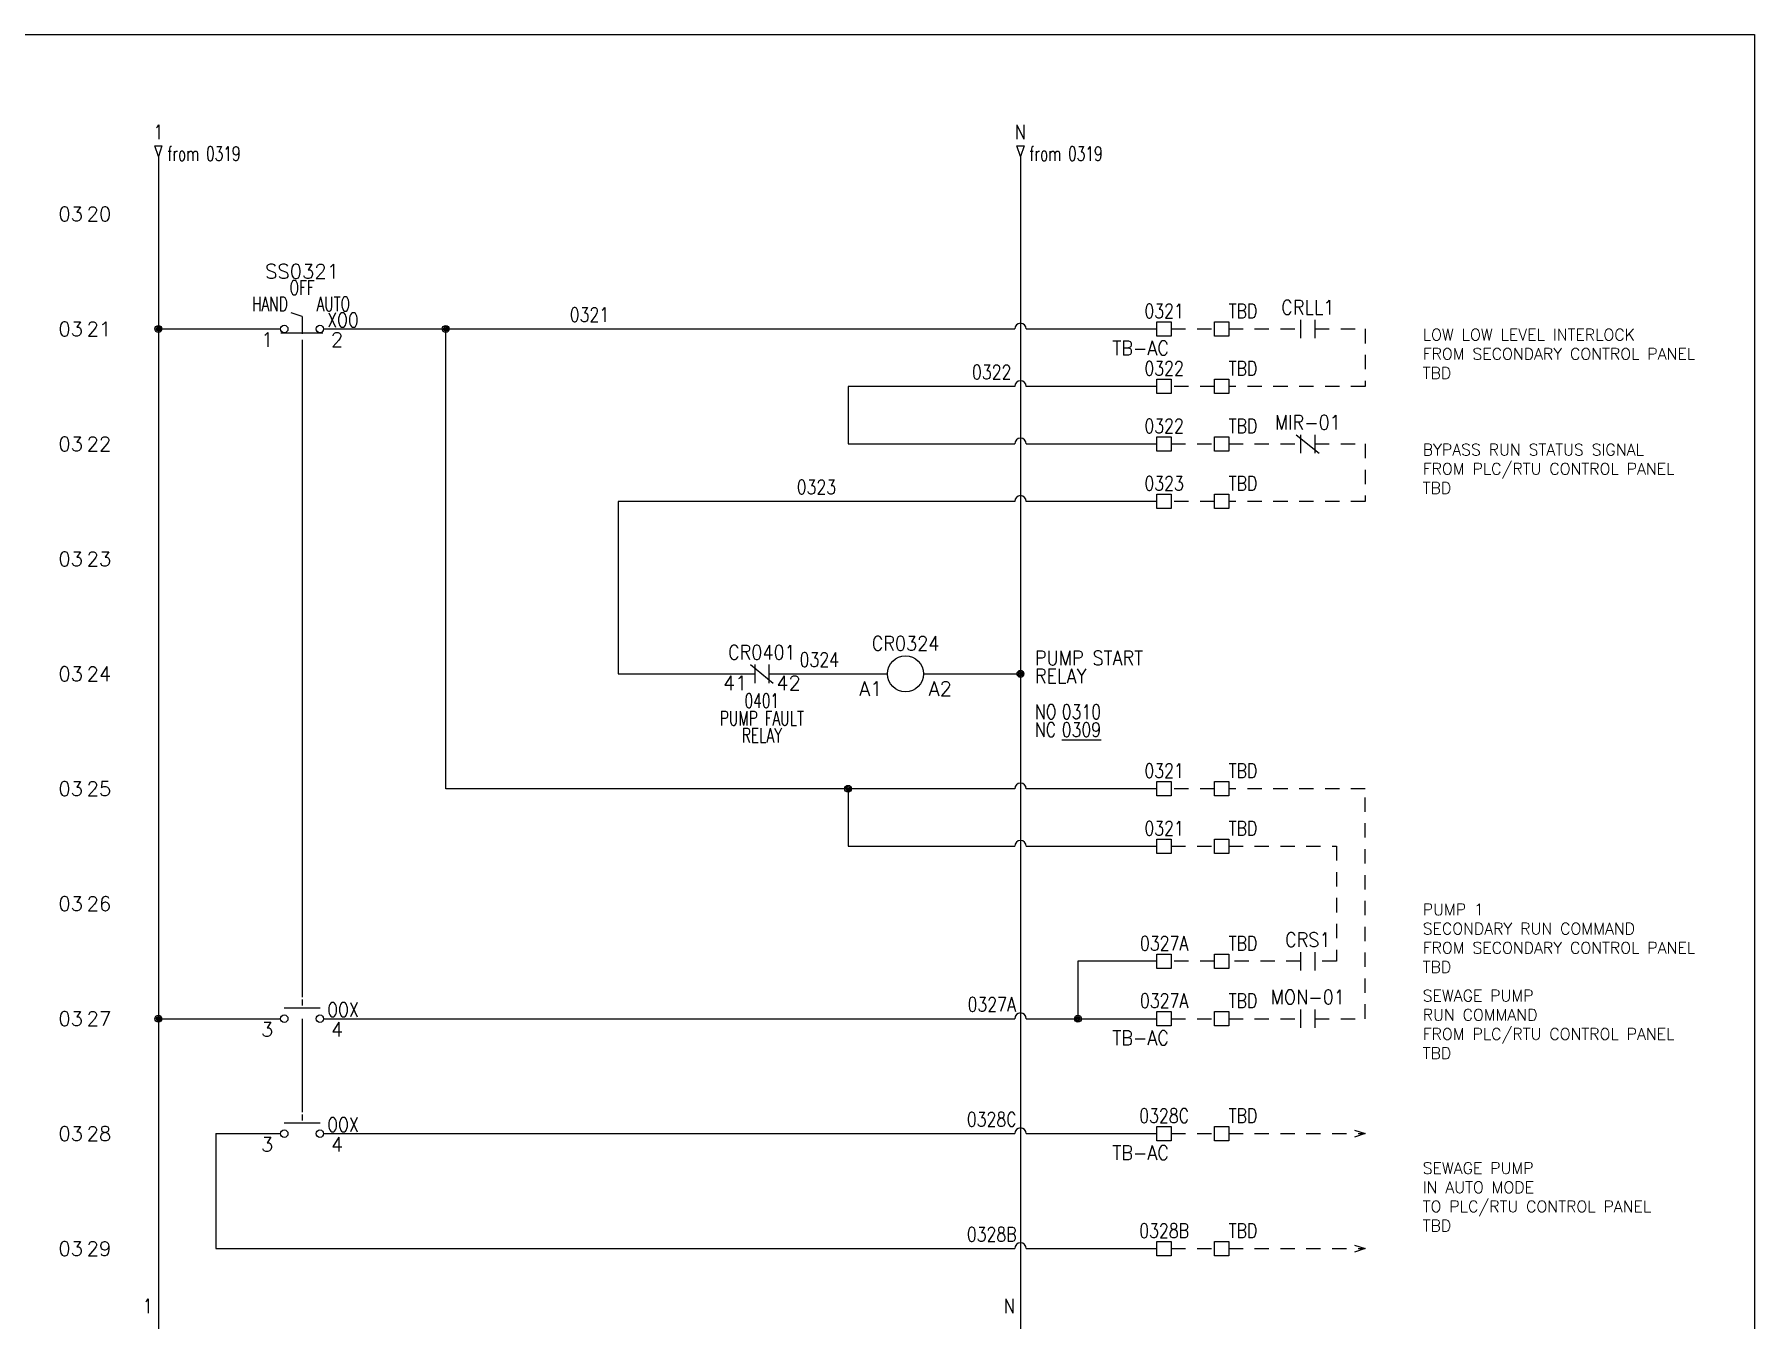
# Model space of a CAD drawing. Header units: inches. Extents: x 0 to 33.9, y 0 to 22.6.
# Drawn here: x 18.92 to 33.89, y 11.38 to 22.56 of the extents above; entities that cross this region are included whole.
import ezdxf
from ezdxf.enums import TextEntityAlignment as Align

# ---------------------------------------------------------------- set-up
doc = ezdxf.new("R2010")
doc.units = ezdxf.units.IN
doc.header["$MEASUREMENT"] = 0
doc.linetypes.add('HIDDEN2', pattern=[0.1875, 0.125, -0.0625])
for name, color, linetype in [('DESC', 150, 'Continuous'), ('DESCCHILD', 20, 'Continuous'), ('LINK', 9, 'Continuous'), ('MISC', 7, 'Continuous'), ('POS', 52, 'Continuous'), ('SYMS', 7, 'Continuous'), ('TAGS', 150, 'Continuous'), ('TERMS', 123, 'Continuous'), ('WIRENO', 72, 'Continuous'), ('WIREREF', 52, 'Continuous'), ('WIREREF_DEST', 52, 'Continuous'), ('WIRES', 7, 'Continuous'), ('XREF', 7, 'Continuous'), ('XREFCHILD', 134, 'Continuous')]:
    doc.layers.add(name, color=color, linetype=linetype)
doc.layers.add('VIEWPORTS', color=10, linetype='Continuous', plot=False)
doc.styles.get("Standard").update_dxf_attribs({"font": 'romans.shx'})
doc.styles.add('WD', font='romans.shx')

# ---------------------------------------------------------------- blocks, each defined once
blk = doc.blocks.new('WD_MLRH6')
at = {"style": 'WD'}
blk.add_attdef('SHEET', text='', height=0.125, dxfattribs=at).set_placement((-0.656, 0), align=Align.MIDDLE_RIGHT)
blk.add_attdef('RUNGFIRST', text='', height=0.125, dxfattribs=at).set_placement((-0.625, 0), align=Align.MIDDLE_LEFT)
at = {"style": 'WD', "flags": 1}
for tag, p in [('RUNGHORV', (-0.25, -0.127)), ('RUNGINC', (-0.25, -0.163)), ('WIREMODE', (-0.25, -0.281)), ('RUNGDIST', (-0.25, -0.2)), ('RUNGCNT', (-0.25, -0.237)), ('WIREFMT', (-0.25, -0.321)), ('WIRE-START', (-0.25, -0.356)), ('WIRE-GSUF', (-0.25, -0.396)), ('PH3SPACE', (-0.25, -0.437))]:
    blk.add_attdef(tag, text='', height=0.025, dxfattribs=at).set_placement(p, align=Align.RIGHT)
blk = doc.blocks.new('HSS123')
for p, q in [((0, 0.109), (-0.094, 0.141)), ((0, 0.109), (0, -0.041)), ((-0.185, -0.034), (0.18, -0.034))]:
    blk.add_line(p, q)
for centre in [(-0.155, 0), (0.155, 0)]:
    blk.add_circle(centre, 0.0322)
at = {"style": 'WD', "width": 0.7}
for tag, p in [('INST', (0, 1.076)), ('LOC', (0, 0.906)), ('DESC1', (0, 0.75)), ('DESC2', (0, 0.594)), ('POS2', (0, 0.297)), ('XREF', (0, -0.219))]:
    blk.add_attdef(tag, text='', height=0.125, dxfattribs=at).set_placement(p, align=Align.CENTER)
at = {"style": 'WD'}
blk.add_attdef('TAG1', text='', height=0.125, dxfattribs=at).set_placement((0, 0.438), align=Align.CENTER)
at = {"style": 'WD', "width": 0.7}
blk.add_attdef('POS1', text='', height=0.125, dxfattribs=at).set_placement((-0.125, 0.156), align=Align.RIGHT)
at = {"style": 'WD'}
for tag, p in [('X2LINK', (0, 0.156)), ('X8LINK', (0, -0.094))]:
    blk.add_attdef(tag, p, '', height=0.01, dxfattribs=at)
for tag, p, width in [('POS3', (0.125, 0.156), 0.7), ('STATE', (0.219, 0.016), 0.8)]:
    blk.add_attdef(tag, p, '', height=0.125, dxfattribs=dict(at, width=width))
for tag, p, height, flags in [('X4TERM01', (-0.188, 0), 0.0125, 1), ('FAMILY', (0.044, 0.053), 0.01, 9), ('CONTACT', (0.044, 0.037), 0.01, 1), ('X1TERM02', (0.188, 0), 0.0125, 1)]:
    blk.add_attdef(tag, p, '', height=height, dxfattribs=dict(at, flags=flags))
at = {"linetype": 'Continuous', "style": 'WD', "flags": 9}
for tag, p in [('MFG', (0.069, 0.009)), ('CAT', (0.069, -0.007)), ('ASSYCODE', (0.069, -0.026))]:
    blk.add_attdef(tag, text='', height=0.01, dxfattribs=at).set_placement(p, align=Align.CENTER)
at = {"linetype": 'Continuous', "style": 'WD', "flags": 8}
blk.add_attdef('TERM01', text='', height=0.125, dxfattribs=at).set_placement((-0.25, -0.031), align=Align.TOP_RIGHT)
blk.add_attdef('TERM02', text='', height=0.125, dxfattribs=at).set_placement((0.25, -0.031), align=Align.TOP_LEFT)
blk = doc.blocks.new('HSS21')
for p, q in [((0, 0.168), (0, 0.115)), ((-0.156, 0.094), (0.156, 0.094))]:
    blk.add_line(p, q)
for centre in [(-0.155, 0), (0.155, 0)]:
    blk.add_circle(centre, 0.0322)
at = {"style": 'WD', "width": 0.7}
for tag, p in [('INST', (0, 0.826)), ('LOC', (0, 0.656)), ('DESC1', (0, 0.5)), ('DESC2', (0, 0.344)), ('XREF', (0, -0.219))]:
    blk.add_attdef(tag, text='', height=0.125, dxfattribs=at).set_placement(p, align=Align.CENTER)
at = {"style": 'WD'}
blk.add_attdef('TAG2', text='', height=0.125, dxfattribs=at).set_placement((0, 0.188), align=Align.CENTER)
for tag, p in [('X2LINK', (0, 0.188)), ('X8LINK', (0, 0))]:
    blk.add_attdef(tag, p, '', height=0.01, dxfattribs=at)
for tag, p, height, flags in [('X4TERM01', (-0.188, 0), 0.0125, 1), ('FAMILY', (0.056, 0.127), 0.01, 9), ('CONTACT', (0.056, 0.111), 0.01, 9), ('X1TERM02', (0.188, 0), 0.0125, 1)]:
    blk.add_attdef(tag, p, '', height=height, dxfattribs=dict(at, flags=flags))
at = {"style": 'WD', "width": 0.8}
blk.add_attdef('STATE', (0.219, 0.016), '', height=0.125, dxfattribs=at)
at = {"linetype": 'Continuous', "style": 'WD', "flags": 8}
blk.add_attdef('TERM01', text='', height=0.125, dxfattribs=at).set_placement((-0.25, -0.031), align=Align.TOP_RIGHT)
blk.add_attdef('TERM02', text='', height=0.125, dxfattribs=at).set_placement((0.25, -0.031), align=Align.TOP_LEFT)
blk = doc.blocks.new('WDDOT')
for radius in [0.03, 0.0187, 0.00929]:
    blk.add_circle((0, 0), radius)
blk = doc.blocks.new('HT0W01')
for p, q in [((-0.062, 0.062), (0.062, 0.062)), ((-0.062, -0.062), (-0.062, 0.062)), ((0.062, 0.062), (0.062, -0.062)), ((0.062, -0.062), (-0.062, -0.062))]:
    blk.add_line(p, q)
at = {"style": 'WD'}
for tag, p, width in [('INST', (0.062, 0.42), 0.7), ('LOC', (0.062, 0.25), 0.7), ('DESC1', (0.05, -0.385), 0.8)]:
    blk.add_attdef(tag, p, '', height=0.125, dxfattribs=dict(at, width=width))
at = {"linetype": 'Continuous', "style": 'WD', "width": 0.8, "flags": 8}
blk.add_attdef('WIRENO', text='', height=0.125, dxfattribs=at).set_placement((0, 0.094), align=Align.CENTER)
at = {"style": 'WD', "flags": 1}
for tag, p, height in [('X4TERM01', (-0.062, 0), 0.0125), ('X4TERMDESC01', (-0.055, -0.023), 0.025), ('X2TERMDESC01', (-0.006, 0.029), 0.025), ('STRIPSEQ', (0, 0), 0.00125), ('X2TERM01', (0, 0.062), 0.0125), ('X1TERMDESC01', (0.039, 0.007), 0.025), ('X1TERM01', (0.062, 0), 0.0125), ('LINKTERM', (0, -0.002), 0.00125), ('X8TERM01', (0, -0.062), 0.0125), ('X8TERMDESC01', (0, -0.054), 0.025)]:
    blk.add_attdef(tag, p, '', height=height, dxfattribs=at)
at = {"linetype": 'Continuous', "style": 'WD'}
for tag, p, height, width, flags in [('TAGSTRIP', (0.05, -0.229), 0.125, 0.9, 8), ('CAT', (0.213, -0.406), 0.109, 0.8, 1), ('DESC2', (0.05, -0.541), 0.125, 0.8, 8), ('DESC3', (0.05, -0.698), 0.125, 0.8, 8)]:
    blk.add_attdef(tag, p, '', height=height, dxfattribs=dict(at, width=width, flags=flags))
at = {"linetype": 'Continuous', "style": 'WD', "width": 0.8, "flags": 1}
blk.add_attdef('MFG', text='', height=0.109, dxfattribs=at).set_placement((0.088, -0.406), align=Align.RIGHT)
at = {"style": 'WD', "width": 0.7, "flags": 1}
blk.add_attdef('ASSYCODE', (0.062, -0.281), '', height=0.01, dxfattribs=at)
blk = doc.blocks.new('HCR22')
at = {"linetype": 'Continuous'}
for p, q in [((-0.1, 0.08), (0.1, -0.08)), ((-0.062, 0.08), (-0.062, -0.08)), ((0.062, 0.08), (0.062, -0.08))]:
    blk.add_line(p, q, dxfattribs=at)
at = {"style": 'WD'}
for tag, width, p in [('INST', 0.7, (0, 0.451)), ('LOC', 0.7, (0, 0.281)), ('TAG2', 0.9, (0, 0.125)), ('XREF', 0.7, (0, -0.297)), ('DESC1', 0.7, (0, -0.449)), ('DESC2', 0.7, (0, -0.597)), ('DESC3', 0.7, (0, -0.744))]:
    blk.add_attdef(tag, text='', height=0.125, dxfattribs=dict(at, width=width)).set_placement(p, align=Align.CENTER)
for tag, p, height, flags in [('X4TERM01', (-0.062, 0), 0.0125, 1), ('X1TERM02', (0.062, 0), 0.0125, 1), ('FAMILY', (0.097, 0.036), 0.01, 9), ('CONTACT', (0.097, 0.02), 0.01, 1)]:
    blk.add_attdef(tag, p, '', height=height, dxfattribs=dict(at, flags=flags))
for tag, p in [('X2LINK', (0, 0.125)), ('X8LINK', (0, -0.125))]:
    blk.add_attdef(tag, p, '', height=0.01, dxfattribs=at)
at = {"linetype": 'Continuous', "style": 'WD', "flags": 8}
blk.add_attdef('TERM01', text='', height=0.125, dxfattribs=at).set_placement((-0.125, -0.016), align=Align.TOP_RIGHT)
blk.add_attdef('TERM02', text='', height=0.125, dxfattribs=at).set_placement((0.125, -0.016), align=Align.TOP_LEFT)
blk = doc.blocks.new('HCR21')
at = {"linetype": 'Continuous'}
for p, q in [((-0.062, 0.08), (-0.062, -0.08)), ((0.062, 0.08), (0.062, -0.08))]:
    blk.add_line(p, q, dxfattribs=at)
at = {"style": 'WD'}
for tag, width, p in [('INST', 0.7, (0, 0.451)), ('LOC', 0.7, (0, 0.281)), ('TAG2', 0.9, (0, 0.125)), ('XREF', 0.7, (0, -0.297)), ('DESC1', 0.7, (0, -0.449)), ('DESC2', 0.7, (0, -0.597)), ('DESC3', 0.7, (0, -0.744))]:
    blk.add_attdef(tag, text='', height=0.125, dxfattribs=dict(at, width=width)).set_placement(p, align=Align.CENTER)
for tag, p, height, flags in [('X4TERM01', (-0.062, 0), 0.0125, 1), ('X1TERM02', (0.062, 0), 0.0125, 1), ('FAMILY', (0.097, 0.053), 0.01, 9), ('CONTACT', (0.097, 0.036), 0.01, 1)]:
    blk.add_attdef(tag, p, '', height=height, dxfattribs=dict(at, flags=flags))
for tag, p in [('X2LINK', (0, 0.125)), ('X8LINK', (0, -0.125))]:
    blk.add_attdef(tag, p, '', height=0.01, dxfattribs=at)
at = {"linetype": 'Continuous', "style": 'WD', "flags": 8}
blk.add_attdef('TERM01', text='', height=0.125, dxfattribs=at).set_placement((-0.125, -0.016), align=Align.TOP_RIGHT)
blk.add_attdef('TERM02', text='', height=0.125, dxfattribs=at).set_placement((0.125, -0.016), align=Align.TOP_LEFT)
blk = doc.blocks.new('HCR1')
blk.add_circle((0, 0), 0.156)
at = {"style": 'WD'}
for tag, width, p in [('INST', 0.7, (0.006, 0.528)), ('LOC', 0.7, (0.006, 0.359)), ('TAG1', 0.9, (0, 0.202))]:
    blk.add_attdef(tag, text='', height=0.125, dxfattribs=dict(at, width=width)).set_placement(p, align=Align.CENTER)
at = {"style": 'WD', "flags": 9}
blk.add_attdef('FAMILY', text='', height=0.01, dxfattribs=at).set_placement((-0.005, 0.17), align=Align.CENTER)
at = {"linetype": 'Continuous', "style": 'WD', "flags": 1}
for tag, p in [('CAT', (0, 0.159)), ('MFG', (0, 0.14))]:
    blk.add_attdef(tag, text='', height=0.01, dxfattribs=at).set_placement(p, align=Align.MIDDLE)
at = {"style": 'WD'}
for tag, p, width in [('DESC1', (1.126, 0.076), 0.9), ('DESC2', (1.126, -0.081), 0.9), ('DESC3', (1.126, -0.237), 0.9), ('XREFNO', (1.359, -0.393), 0.8), ('XREFNC', (1.359, -0.549), 0.8)]:
    blk.add_attdef(tag, p, '', height=0.125, dxfattribs=dict(at, width=width))
at = {"style": 'WD', "flags": 1}
for tag, p in [('X4TERM01', (-0.156, 0)), ('X1TERM02', (0.156, 0))]:
    blk.add_attdef(tag, p, '', height=0.0125, dxfattribs=at)
at = {"linetype": 'Continuous', "style": 'WD', "flags": 9}
blk.add_attdef('ASSYCODE', text='', height=0.01, dxfattribs=at).set_placement((0, 0.125), align=Align.CENTER)
at = {"linetype": 'Continuous', "style": 'WD'}
blk.add_attdef('TERM01', text='', height=0.125, dxfattribs=at).set_placement((-0.2, -0.066), align=Align.TOP_RIGHT)
blk.add_attdef('TERM02', text='', height=0.125, dxfattribs=at).set_placement((0.2, -0.066), align=Align.TOP_LEFT)
at = {"style": 'WD', "width": 0.8, "flags": 8}
for tag, p in [('NO', (1.126, -0.393)), ('NC', (1.126, -0.549))]:
    blk.add_attdef(tag, p, '', height=0.125, dxfattribs=at)
blk = doc.blocks.new('HA1X1')
for p, q in [((-0.09375, 0.03125), (0, 0)), ((0, 0), (-0.09375, -0.03125))]:
    blk.add_line(p, q)
at = {"style": 'WD', "width": 0.9}
blk.add_attdef('DESC1', (0.1, 0.0406), '', height=0.125, dxfattribs=at)
at = {"style": 'WD', "flags": 1}
blk.add_attdef('X4TERM01', (0, 0), '', height=0.01, dxfattribs=at)
at = {"style": 'WD', "width": 0.9}
blk.add_attdef('DESC2', text='', height=0.125, dxfattribs=at).set_placement((0.1, -0.025), align=Align.TOP_LEFT)
blk = doc.blocks.new('HA1D2')
blk.add_lwpolyline([(0, 0.094), (0.031, 0.094), (0, 0), (-0.031, 0.094), (0, 0.094)])
at = {"style": 'WD', "width": 0.8, "flags": 8}
blk.add_attdef('WIRENO', text='', height=0.125, dxfattribs=at).set_placement((0, 0.15), align=Align.CENTER)
at = {"style": 'WD', "flags": 1}
for tag, p in [('X8TERM01', (0, 0)), ('SIGCODE', (0.026, 0.066))]:
    blk.add_attdef(tag, p, '', height=0.01, dxfattribs=at)
at = {"style": 'WD', "width": 0.7}
for tag, p in [('XREF', (0.077, -0.037)), ('DESC1', (0.077, -0.206))]:
    blk.add_attdef(tag, p, '', height=0.125, dxfattribs=at)
blk = doc.blocks.new('WD_WNV')
at = {"linetype": 'Continuous', "style": 'WD', "width": 0.8}
blk.add_attdef('WIRENO', text='', height=0.125, dxfattribs=at).set_placement((-0.05, 0), align=Align.MIDDLE_RIGHT)
at = {"style": 'WD', "flags": 1}
for tag, p in [('W01USER', (-0.062, 0.094)), ('W02USER', (-0.062, 0.086)), ('W03USER', (-0.062, 0.078)), ('W04USER', (-0.062, 0.07)), ('W05USER', (-0.062, 0.062)), ('W06USER', (-0.062, 0.055)), ('W07USER', (-0.062, 0.047)), ('W08USER', (-0.062, 0.039)), ('W09USER', (-0.062, 0.031)), ('W10USER', (-0.062, 0.023))]:
    blk.add_attdef(tag, text='', height=0.005, dxfattribs=at).set_placement(p, align=Align.CENTER)
blk = doc.blocks.new('WD_WNH')
at = {"linetype": 'Continuous', "style": 'WD', "width": 0.8}
blk.add_attdef('WIRENO', text='', height=0.125, dxfattribs=at).set_placement((0, 0.062), align=Align.CENTER)
at = {"style": 'WD', "flags": 1}
for tag, p in [('W01USER', (0, 0.078)), ('W02USER', (0, 0.07)), ('W03USER', (0, 0.062)), ('W04USER', (0, 0.055)), ('W05USER', (0, 0.047)), ('W06USER', (0, 0.039)), ('W07USER', (0, 0.031)), ('W08USER', (0, 0.023)), ('W09USER', (0, 0.016)), ('W10USER', (0, 0.008))]:
    blk.add_attdef(tag, text='', height=0.005, dxfattribs=at).set_placement(p, align=Align.CENTER)
blk = doc.blocks.new('HT1001')
for p, q in [((-0.062, 0.062), (0.062, 0.062)), ((-0.062, -0.062), (-0.062, 0.062)), ((0.062, 0.062), (0.062, -0.062)), ((0.062, -0.062), (-0.062, -0.062))]:
    blk.add_line(p, q)
at = {"style": 'WD'}
for tag, p, width in [('INST', (0.062, 0.42), 0.7), ('LOC', (0.062, 0.25), 0.7), ('DESC1', (0.05, -0.385), 0.8)]:
    blk.add_attdef(tag, p, '', height=0.125, dxfattribs=dict(at, width=width))
at = {"linetype": 'Continuous', "style": 'WD'}
for tag, p, height, width, flags in [('TERM01', (0.062, 0.094), 0.125, 0.8, 8), ('TAGSTRIP', (0.05, -0.229), 0.125, 0.9, 8), ('CAT', (0.213, -0.406), 0.109, 0.8, 1), ('DESC2', (0.05, -0.541), 0.125, 0.8, 8), ('DESC3', (0.05, -0.698), 0.125, 0.8, 8)]:
    blk.add_attdef(tag, p, '', height=height, dxfattribs=dict(at, width=width, flags=flags))
at = {"style": 'WD', "flags": 1}
for tag, p, height in [('X4TERM01', (-0.062, 0), 0.0125), ('X4TERMDESC01', (-0.055, -0.023), 0.025), ('X2TERMDESC01', (-0.006, 0.029), 0.025), ('STRIPSEQ', (0, 0), 0.00125), ('X2TERM01', (0, 0.062), 0.0125), ('X2PIN01', (0.033, 0.084), 0.0125), ('X1TERMDESC01', (0.039, 0.007), 0.025), ('X1TERM01', (0.062, 0), 0.0125), ('X1PIN01', (0.087, 0.016), 0.0125), ('X4PIN01', (-0.114, -0.038), 0.0125), ('LINKTERM', (0, -0.002), 0.00125), ('X8TERM01', (0, -0.062), 0.0125), ('X8TERMDESC01', (0, -0.054), 0.025), ('X8PIN01', (0.026, -0.096), 0.0125)]:
    blk.add_attdef(tag, p, '', height=height, dxfattribs=at)
at = {"linetype": 'Continuous', "style": 'WD', "width": 0.8, "flags": 1}
blk.add_attdef('MFG', text='', height=0.109, dxfattribs=at).set_placement((0.088, -0.406), align=Align.RIGHT)
at = {"style": 'WD', "width": 0.7, "flags": 1}
blk.add_attdef('ASSYCODE', (0.062, -0.281), '', height=0.01, dxfattribs=at)

msp = doc.modelspace()

# ---------------------------------------------------------------- linework, layer by layer
at = {"layer": 'LINK'}
for points in [[(21.25, 19.906), (21.25, 14.188)], [(21.25, 14), (21.25, 13.188)]]:
    msp.add_lwpolyline(points, dxfattribs=at)
at = {"layer": 'VIEWPORTS'}
msp.add_lwpolyline([(0.025, 22.562), (33.888, 22.562), (33.888, 0.025), (0.025, 0.025)], close=True, dxfattribs=at)
at = {"layer": 'WIRES'}
for p, q in [((20, 21.5), (20, 2.5)), ((27.5, 21.5), (27.5, 2.5)), ((20, 20), (21.062, 20)), ((21.438, 20), (27.45, 20)), ((22.5, 16), (22.5, 20)), ((27.55, 20), (28.688, 20)), ((27.45, 19.5), (26, 19.5)), ((26, 19.5), (26, 19)), ((28.688, 19.5), (27.55, 19.5)), ((26, 19), (27.45, 19)), ((27.55, 19), (28.688, 19)), ((27.45, 18.5), (24, 18.5)), ((24, 18.5), (24, 17)), ((28.688, 18.5), (27.55, 18.5)), ((24, 17), (25.188, 17)), ((25.312, 17), (26.344, 17)), ((26.656, 17), (27.5, 17)), ((26, 16), (22.5, 16)), ((27.45, 16), (26, 16)), ((26, 16), (26, 15.5)), ((28.688, 16), (27.55, 16)), ((26, 15.5), (27.45, 15.5)), ((27.55, 15.5), (28.688, 15.5)), ((28, 14.5), (28, 14)), ((28.688, 14.5), (28, 14.5)), ((20, 14), (21.062, 14)), ((21.438, 14), (27.45, 14)), ((27.55, 14), (28.688, 14)), ((20.5, 13), (21.062, 13)), ((20.5, 13), (20.5, 12)), ((21.438, 13), (27.45, 13)), ((27.55, 13), (28.688, 13)), ((20.5, 12), (27.45, 12)), ((27.55, 12), (28.688, 12))]:
    msp.add_line(p, q, dxfattribs=at)
at = {"layer": 'WIRES', "linetype": 'HIDDEN2'}
for p, q in [((28.812, 20), (29.188, 20)), ((29.312, 20), (29.938, 20)), ((30.062, 20), (30.5, 20)), ((30.5, 20), (30.5, 19.5)), ((29.188, 19.5), (28.812, 19.5)), ((30.5, 19.5), (29.312, 19.5)), ((28.812, 19), (29.188, 19)), ((29.312, 19), (29.938, 19)), ((30.062, 19), (30.5, 19)), ((30.5, 19), (30.5, 18.5)), ((29.188, 18.5), (28.812, 18.5)), ((30.5, 18.5), (29.312, 18.5)), ((29.188, 16), (28.812, 16)), ((30.5, 16), (29.312, 16)), ((30.5, 14), (30.5, 16)), ((28.812, 15.5), (29.188, 15.5)), ((29.312, 15.5), (30.25, 15.5)), ((30.25, 15.5), (30.25, 14.5)), ((29.188, 14.5), (28.812, 14.5)), ((29.938, 14.5), (29.312, 14.5)), ((30.25, 14.5), (30.062, 14.5)), ((28.812, 14), (29.188, 14)), ((29.312, 14), (29.938, 14)), ((30.062, 14), (30.5, 14)), ((28.812, 13), (29.188, 13)), ((29.312, 13), (30.5, 13)), ((28.812, 12), (29.188, 12)), ((29.312, 12), (30.5, 12))]:
    msp.add_line(p, q, dxfattribs=at)
at = {"layer": 'WIRES'}
for centre in [(27.5, 20), (27.5, 19.5), (27.5, 19), (27.5, 18.5), (27.5, 16), (27.5, 15.5), (27.5, 14), (27.5, 13), (27.5, 12)]:
    msp.add_arc(centre, 0.05, 0, 180, dxfattribs=at)

# ---------------------------------------------------------------- block references
msp.add_blockref('WD_MLRH6', (20, 21)).add_auto_attribs({'RUNGFIRST': '20', 'SHEET': '03'})
at = {"layer": 'SYMS'}
ref = msp.add_blockref('HA1D2', (20, 21.5), dxfattribs=at)
ref.add_attrib('WIRENO', '1', dxfattribs={"layer": 'WIREREF_DEST', "height": 0.125, "style": 'WD', "width": 0.8, "flags": 8}).set_placement((20, 21.65), align=Align.CENTER)
ref.add_attrib('XREF', 'from 0319', (20.077, 21.463), dxfattribs={"layer": 'XREF', "height": 0.125, "style": 'WD', "width": 0.7})
ref = msp.add_blockref('HA1D2', (27.5, 21.5), dxfattribs=at)
ref.add_attrib('WIRENO', 'N', dxfattribs={"layer": 'WIREREF_DEST', "height": 0.125, "style": 'WD', "width": 0.8, "flags": 8}).set_placement((27.5, 21.65), align=Align.CENTER)
ref.add_attrib('XREF', 'from 0319', (27.577, 21.463), dxfattribs={"layer": 'XREF', "height": 0.125, "style": 'WD', "width": 0.7})
ref = msp.add_blockref('HSS123', (21.25, 20), dxfattribs=at)
ref.add_attrib('TERM01', '1', dxfattribs={"layer": 'TERMS', "linetype": 'Continuous', "height": 0.125, "style": 'WD', "flags": 8}).set_placement((21, 19.969), align=Align.TOP_RIGHT)
ref.add_attrib('TERM02', '2', dxfattribs={"layer": 'TERMS', "linetype": 'Continuous', "height": 0.125, "style": 'WD', "flags": 8}).set_placement((21.5, 19.969), align=Align.TOP_LEFT)
ref.add_attrib('POS3', 'AUTO', (21.375, 20.156), dxfattribs={"layer": 'POS', "height": 0.125, "style": 'WD', "width": 0.7})
ref.add_attrib('STATE', 'XOO', (21.469, 20.016), dxfattribs={"layer": 'MISC', "height": 0.125, "style": 'WD', "width": 0.8})
ref.add_attrib('POS2', 'OFF', dxfattribs={"layer": 'POS', "height": 0.125, "style": 'WD', "width": 0.7}).set_placement((21.25, 20.297), align=Align.CENTER)
ref.add_attrib('POS1', 'HAND', dxfattribs={"layer": 'POS', "height": 0.125, "style": 'WD', "width": 0.7}).set_placement((21.125, 20.156), align=Align.RIGHT)
ref.add_attrib('TAG1', 'SS0321', dxfattribs={"layer": 'TAGS', "height": 0.125, "style": 'WD'}).set_placement((21.25, 20.438), align=Align.CENTER)
ref = msp.add_blockref('HT0W01', (28.75, 20), dxfattribs=at)
ref.add_attrib('WIRENO', '0321', dxfattribs={"layer": 'WIREREF', "linetype": 'Continuous', "height": 0.125, "style": 'WD', "width": 0.8, "flags": 8}).set_placement((28.75, 20.094), align=Align.CENTER)
ref.add_attrib('TAGSTRIP', 'TB-AC', (28.3, 19.771), dxfattribs={"layer": 'TAGS', "linetype": 'Continuous', "height": 0.125, "style": 'WD', "width": 0.9, "flags": 8})
ref = msp.add_blockref('HT1001', (29.25, 20), dxfattribs=at)
ref.add_attrib('TERM01', 'TBD', (29.312, 20.094), dxfattribs={"layer": 'TERMS', "linetype": 'Continuous', "height": 0.125, "style": 'WD', "width": 0.8, "flags": 8})
ref = msp.add_blockref('HCR21', (30, 20), dxfattribs=at)
ref.add_attrib('TAG2', 'CRLL1', dxfattribs={"layer": 'TAGS', "height": 0.125, "style": 'WD', "width": 0.9}).set_placement((30, 20.125), align=Align.CENTER)
for name, p in [('WDDOT', (20, 20)), ('WDDOT', (22.5, 20)), ('WDDOT', (27.5, 17)), ('WDDOT', (26, 16)), ('WDDOT', (20, 14)), ('WDDOT', (28, 14)), ('HA1X1', (30.5, 13)), ('HA1X1', (30.5, 12))]:
    msp.add_blockref(name, p, dxfattribs=at)
ref = msp.add_blockref('HT0W01', (28.75, 19.5), dxfattribs=at)
ref.add_attrib('WIRENO', '0322', dxfattribs={"layer": 'WIREREF', "linetype": 'Continuous', "height": 0.125, "style": 'WD', "width": 0.8, "flags": 8}).set_placement((28.75, 19.594), align=Align.CENTER)
ref = msp.add_blockref('HT1001', (29.25, 19.5), dxfattribs=at)
ref.add_attrib('TERM01', 'TBD', (29.312, 19.594), dxfattribs={"layer": 'TERMS', "linetype": 'Continuous', "height": 0.125, "style": 'WD', "width": 0.8, "flags": 8})
ref = msp.add_blockref('HT0W01', (28.75, 19), dxfattribs=at)
ref.add_attrib('WIRENO', '0322', dxfattribs={"layer": 'WIREREF', "linetype": 'Continuous', "height": 0.125, "style": 'WD', "width": 0.8, "flags": 8}).set_placement((28.75, 19.094), align=Align.CENTER)
ref = msp.add_blockref('HT1001', (29.25, 19), dxfattribs=at)
ref.add_attrib('TERM01', 'TBD', (29.312, 19.094), dxfattribs={"layer": 'TERMS', "linetype": 'Continuous', "height": 0.125, "style": 'WD', "width": 0.8, "flags": 8})
at = {"layer": 'SYMS', "linetype": 'HIDDEN2'}
ref = msp.add_blockref('HCR22', (30, 19), dxfattribs=at)
ref.add_attrib('TAG2', 'MIR-01', dxfattribs={"layer": 'TAGS', "height": 0.125, "style": 'WD', "width": 0.9}).set_placement((30, 19.125), align=Align.CENTER)
at = {"layer": 'SYMS'}
ref = msp.add_blockref('HT0W01', (28.75, 18.5), dxfattribs=at)
ref.add_attrib('WIRENO', '0323', dxfattribs={"layer": 'WIREREF', "linetype": 'Continuous', "height": 0.125, "style": 'WD', "width": 0.8, "flags": 8}).set_placement((28.75, 18.594), align=Align.CENTER)
ref = msp.add_blockref('HT1001', (29.25, 18.5), dxfattribs=at)
ref.add_attrib('TERM01', 'TBD', (29.312, 18.594), dxfattribs={"layer": 'TERMS', "linetype": 'Continuous', "height": 0.125, "style": 'WD', "width": 0.8, "flags": 8})
ref = msp.add_blockref('HCR22', (25.25, 17), dxfattribs=at)
ref.add_attrib('DESC2', 'RELAY', dxfattribs={"layer": 'DESCCHILD', "height": 0.125, "style": 'WD', "width": 0.7}).set_placement((25.25, 16.403), align=Align.CENTER)
ref.add_attrib('DESC1', 'PUMP FAULT', dxfattribs={"layer": 'DESCCHILD', "height": 0.125, "style": 'WD', "width": 0.7}).set_placement((25.25, 16.551), align=Align.CENTER)
ref.add_attrib('XREF', '0401', dxfattribs={"layer": 'XREFCHILD', "height": 0.125, "style": 'WD', "width": 0.7}).set_placement((25.25, 16.703), align=Align.CENTER)
ref.add_attrib('TERM02', '42', dxfattribs={"layer": 'TERMS', "linetype": 'Continuous', "height": 0.125, "style": 'WD', "flags": 8}).set_placement((25.375, 16.984), align=Align.TOP_LEFT)
ref.add_attrib('TERM01', '41', dxfattribs={"layer": 'TERMS', "linetype": 'Continuous', "height": 0.125, "style": 'WD', "flags": 8}).set_placement((25.125, 16.984), align=Align.TOP_RIGHT)
ref.add_attrib('TAG2', 'CR0401', dxfattribs={"layer": 'TAGS', "height": 0.125, "style": 'WD', "width": 0.9}).set_placement((25.25, 17.125), align=Align.CENTER)
ref = msp.add_blockref('HCR1', (26.5, 17), dxfattribs=at)
ref.add_attrib('NC', 'NC', (27.626, 16.451), dxfattribs={"layer": 'MISC', "height": 0.125, "style": 'WD', "width": 0.8, "flags": 8})
ref.add_attrib('NO', 'NO', (27.626, 16.607), dxfattribs={"layer": 'MISC', "height": 0.125, "style": 'WD', "width": 0.8, "flags": 8})
ref.add_attrib('TERM02', 'A2', dxfattribs={"layer": 'TERMS', "linetype": 'Continuous', "height": 0.125, "style": 'WD'}).set_placement((26.7, 16.934), align=Align.TOP_LEFT)
ref.add_attrib('TERM01', 'A1', dxfattribs={"layer": 'TERMS', "linetype": 'Continuous', "height": 0.125, "style": 'WD'}).set_placement((26.3, 16.934), align=Align.TOP_RIGHT)
ref.add_attrib('XREFNC', '%%u0309%%u', (27.859, 16.451), dxfattribs={"layer": 'XREF', "height": 0.125, "style": 'WD', "width": 0.8})
ref.add_attrib('XREFNO', '0310', (27.859, 16.607), dxfattribs={"layer": 'XREF', "height": 0.125, "style": 'WD', "width": 0.8})
ref.add_attrib('DESC2', 'RELAY', (27.626, 16.919), dxfattribs={"layer": 'DESC', "height": 0.125, "style": 'WD', "width": 0.9})
ref.add_attrib('DESC1', 'PUMP START', (27.626, 17.076), dxfattribs={"layer": 'DESC', "height": 0.125, "style": 'WD', "width": 0.9})
ref.add_attrib('TAG1', 'CR0324', dxfattribs={"layer": 'TAGS', "height": 0.125, "style": 'WD', "width": 0.9}).set_placement((26.5, 17.202), align=Align.CENTER)
ref = msp.add_blockref('HT0W01', (28.75, 16), dxfattribs=at)
ref.add_attrib('WIRENO', '0321', dxfattribs={"layer": 'WIREREF', "linetype": 'Continuous', "height": 0.125, "style": 'WD', "width": 0.8, "flags": 8}).set_placement((28.75, 16.094), align=Align.CENTER)
ref = msp.add_blockref('HT1001', (29.25, 16), dxfattribs=at)
ref.add_attrib('TERM01', 'TBD', (29.312, 16.094), dxfattribs={"layer": 'TERMS', "linetype": 'Continuous', "height": 0.125, "style": 'WD', "width": 0.8, "flags": 8})
ref = msp.add_blockref('HT0W01', (28.75, 15.5), dxfattribs=at)
ref.add_attrib('WIRENO', '0321', dxfattribs={"layer": 'WIREREF', "linetype": 'Continuous', "height": 0.125, "style": 'WD', "width": 0.8, "flags": 8}).set_placement((28.75, 15.594), align=Align.CENTER)
ref = msp.add_blockref('HT1001', (29.25, 15.5), dxfattribs=at)
ref.add_attrib('TERM01', 'TBD', (29.312, 15.594), dxfattribs={"layer": 'TERMS', "linetype": 'Continuous', "height": 0.125, "style": 'WD', "width": 0.8, "flags": 8})
ref = msp.add_blockref('HT0W01', (28.75, 14.5), dxfattribs=at)
ref.add_attrib('WIRENO', '0327A', dxfattribs={"layer": 'WIREREF', "linetype": 'Continuous', "height": 0.125, "style": 'WD', "width": 0.8, "flags": 8}).set_placement((28.75, 14.594), align=Align.CENTER)
ref = msp.add_blockref('HT1001', (29.25, 14.5), dxfattribs=at)
ref.add_attrib('TERM01', 'TBD', (29.312, 14.594), dxfattribs={"layer": 'TERMS', "linetype": 'Continuous', "height": 0.125, "style": 'WD', "width": 0.8, "flags": 8})
ref = msp.add_blockref('HCR21', (30, 14.5), dxfattribs=at)
ref.add_attrib('TAG2', 'CRS1', dxfattribs={"layer": 'TAGS', "height": 0.125, "style": 'WD', "width": 0.9}).set_placement((30, 14.625), align=Align.CENTER)
ref = msp.add_blockref('HT0W01', (28.75, 14), dxfattribs=at)
ref.add_attrib('WIRENO', '0327A', dxfattribs={"layer": 'WIREREF', "linetype": 'Continuous', "height": 0.125, "style": 'WD', "width": 0.8, "flags": 8}).set_placement((28.75, 14.094), align=Align.CENTER)
ref.add_attrib('TAGSTRIP', 'TB-AC', (28.3, 13.771), dxfattribs={"layer": 'TAGS', "linetype": 'Continuous', "height": 0.125, "style": 'WD', "width": 0.9, "flags": 8})
ref = msp.add_blockref('HT1001', (29.25, 14), dxfattribs=at)
ref.add_attrib('TERM01', 'TBD', (29.312, 14.094), dxfattribs={"layer": 'TERMS', "linetype": 'Continuous', "height": 0.125, "style": 'WD', "width": 0.8, "flags": 8})
ref = msp.add_blockref('HCR21', (30, 14), dxfattribs=at)
ref.add_attrib('TAG2', 'MON-01', dxfattribs={"layer": 'TAGS', "height": 0.125, "style": 'WD', "width": 0.9}).set_placement((30, 14.125), align=Align.CENTER)
ref = msp.add_blockref('HSS21', (21.25, 14), dxfattribs=at)
ref.add_attrib('TERM01', '3', dxfattribs={"layer": 'TERMS', "linetype": 'Continuous', "height": 0.125, "style": 'WD', "flags": 8}).set_placement((21, 13.969), align=Align.TOP_RIGHT)
ref.add_attrib('TERM02', '4', dxfattribs={"layer": 'TERMS', "linetype": 'Continuous', "height": 0.125, "style": 'WD', "flags": 8}).set_placement((21.5, 13.969), align=Align.TOP_LEFT)
ref.add_attrib('STATE', 'OOX', (21.469, 14.016), dxfattribs={"layer": 'MISC', "height": 0.125, "style": 'WD', "width": 0.8})
ref = msp.add_blockref('HT0W01', (28.75, 13), dxfattribs=at)
ref.add_attrib('WIRENO', '0328C', dxfattribs={"layer": 'WIREREF', "linetype": 'Continuous', "height": 0.125, "style": 'WD', "width": 0.8, "flags": 8}).set_placement((28.75, 13.094), align=Align.CENTER)
ref.add_attrib('TAGSTRIP', 'TB-AC', (28.3, 12.771), dxfattribs={"layer": 'TAGS', "linetype": 'Continuous', "height": 0.125, "style": 'WD', "width": 0.9, "flags": 8})
ref = msp.add_blockref('HT1001', (29.25, 13), dxfattribs=at)
ref.add_attrib('TERM01', 'TBD', (29.312, 13.094), dxfattribs={"layer": 'TERMS', "linetype": 'Continuous', "height": 0.125, "style": 'WD', "width": 0.8, "flags": 8})
ref = msp.add_blockref('HSS21', (21.25, 13), dxfattribs=at)
ref.add_attrib('TERM01', '3', dxfattribs={"layer": 'TERMS', "linetype": 'Continuous', "height": 0.125, "style": 'WD', "flags": 8}).set_placement((21, 12.969), align=Align.TOP_RIGHT)
ref.add_attrib('TERM02', '4', dxfattribs={"layer": 'TERMS', "linetype": 'Continuous', "height": 0.125, "style": 'WD', "flags": 8}).set_placement((21.5, 12.969), align=Align.TOP_LEFT)
ref.add_attrib('STATE', 'OOX', (21.469, 13.016), dxfattribs={"layer": 'MISC', "height": 0.125, "style": 'WD', "width": 0.8})
ref = msp.add_blockref('HT0W01', (28.75, 12), dxfattribs=at)
ref.add_attrib('WIRENO', '0328B', dxfattribs={"layer": 'WIREREF', "linetype": 'Continuous', "height": 0.125, "style": 'WD', "width": 0.8, "flags": 8}).set_placement((28.75, 12.094), align=Align.CENTER)
ref = msp.add_blockref('HT1001', (29.25, 12), dxfattribs=at)
ref.add_attrib('TERM01', 'TBD', (29.312, 12.094), dxfattribs={"layer": 'TERMS', "linetype": 'Continuous', "height": 0.125, "style": 'WD', "width": 0.8, "flags": 8})
at = {"layer": 'WIRENO'}
ref = msp.add_blockref('WD_WNH', (23.75, 20), dxfattribs=at)
ref.add_attrib('WIRENO', '0321', dxfattribs={"linetype": 'Continuous', "height": 0.125, "style": 'WD', "width": 0.8}).set_placement((23.75, 20.062), align=Align.CENTER)
ref = msp.add_blockref('WD_WNH', (27.25, 19.5), dxfattribs=at)
ref.add_attrib('WIRENO', '0322', dxfattribs={"linetype": 'Continuous', "height": 0.125, "style": 'WD', "width": 0.8}).set_placement((27.25, 19.562), align=Align.CENTER)
ref = msp.add_blockref('WD_WNH', (25.725, 18.5), dxfattribs=at)
ref.add_attrib('WIRENO', '0323', dxfattribs={"linetype": 'Continuous', "height": 0.125, "style": 'WD', "width": 0.8}).set_placement((25.725, 18.562), align=Align.CENTER)
ref = msp.add_blockref('WD_WNH', (25.75, 17), dxfattribs=at)
ref.add_attrib('WIRENO', '0324', dxfattribs={"linetype": 'Continuous', "height": 0.125, "style": 'WD', "width": 0.8}).set_placement((25.75, 17.062), align=Align.CENTER)
ref = msp.add_blockref('WD_WNH', (27.25, 14), dxfattribs=at)
ref.add_attrib('WIRENO', '0327A', dxfattribs={"linetype": 'Continuous', "height": 0.125, "style": 'WD', "width": 0.8}).set_placement((27.25, 14.062), align=Align.CENTER)
ref = msp.add_blockref('WD_WNH', (27.25, 13), dxfattribs=at)
ref.add_attrib('WIRENO', '0328C', dxfattribs={"linetype": 'Continuous', "height": 0.125, "style": 'WD', "width": 0.8}).set_placement((27.25, 13.062), align=Align.CENTER)
ref = msp.add_blockref('WD_WNH', (27.25, 12), dxfattribs=at)
ref.add_attrib('WIRENO', '0328B', dxfattribs={"linetype": 'Continuous', "height": 0.125, "style": 'WD', "width": 0.8}).set_placement((27.25, 12.062), align=Align.CENTER)
ref = msp.add_blockref('WD_WNV', (20, 11.5), dxfattribs=at)
ref.add_attrib('WIRENO', '1', dxfattribs={"linetype": 'Continuous', "height": 0.125, "style": 'WD', "width": 0.8}).set_placement((19.95, 11.5), align=Align.MIDDLE_RIGHT)
ref = msp.add_blockref('WD_WNV', (27.5, 11.5), dxfattribs=at)
ref.add_attrib('WIRENO', 'N', dxfattribs={"linetype": 'Continuous', "height": 0.125, "style": 'WD', "width": 0.8}).set_placement((27.45, 11.5), align=Align.MIDDLE_RIGHT)

# ---------------------------------------------------------------- texts
at = {"style": 'WD'}
for p in [(19.344, 20), (19.344, 19), (19.344, 18), (19.344, 17), (19.344, 16), (19.344, 15), (19.344, 14), (19.344, 13), (19.344, 12)]:
    msp.add_text('03', height=0.125, dxfattribs=at).set_placement(p, align=Align.MIDDLE_RIGHT)
for s, p in [('21', (19.375, 20)), ('22', (19.375, 19)), ('23', (19.375, 18)), ('24', (19.375, 17)), ('25', (19.375, 16)), ('26', (19.375, 15)), ('27', (19.375, 14)), ('28', (19.375, 13)), ('29', (19.375, 12))]:
    msp.add_text(s, height=0.125, dxfattribs=at).set_placement(p, align=Align.MIDDLE_LEFT)
at = {"char_height": 0.1, "attachment_point": 1}
for s, insert in [('LOW LOW LEVEL INTERLOCK\\PFROM SECONDARY CONTROL PANEL\\PTBD', (31, 20)), ('BYPASS RUN STATUS SIGNAL\\PFROM PLC/RTU CONTROL PANEL\\PTBD', (31, 19)), ('PUMP 1\\PSECONDARY RUN COMMAND\\PFROM SECONDARY CONTROL PANEL\\PTBD', (31, 15)), ('SEWAGE PUMP \\PRUN COMMAND\\PFROM PLC/RTU CONTROL PANEL\\PTBD', (31, 14.25)), ('SEWAGE PUMP\\PIN AUTO MODE\\PTO PLC/RTU CONTROL PANEL\\PTBD', (31, 12.75))]:
    msp.add_mtext_dynamic_manual_height_columns(s, width=2.75, gutter_width=0.5, heights=[0], dxfattribs=dict(at, insert=insert))

doc.saveas('drawing.dxf')
